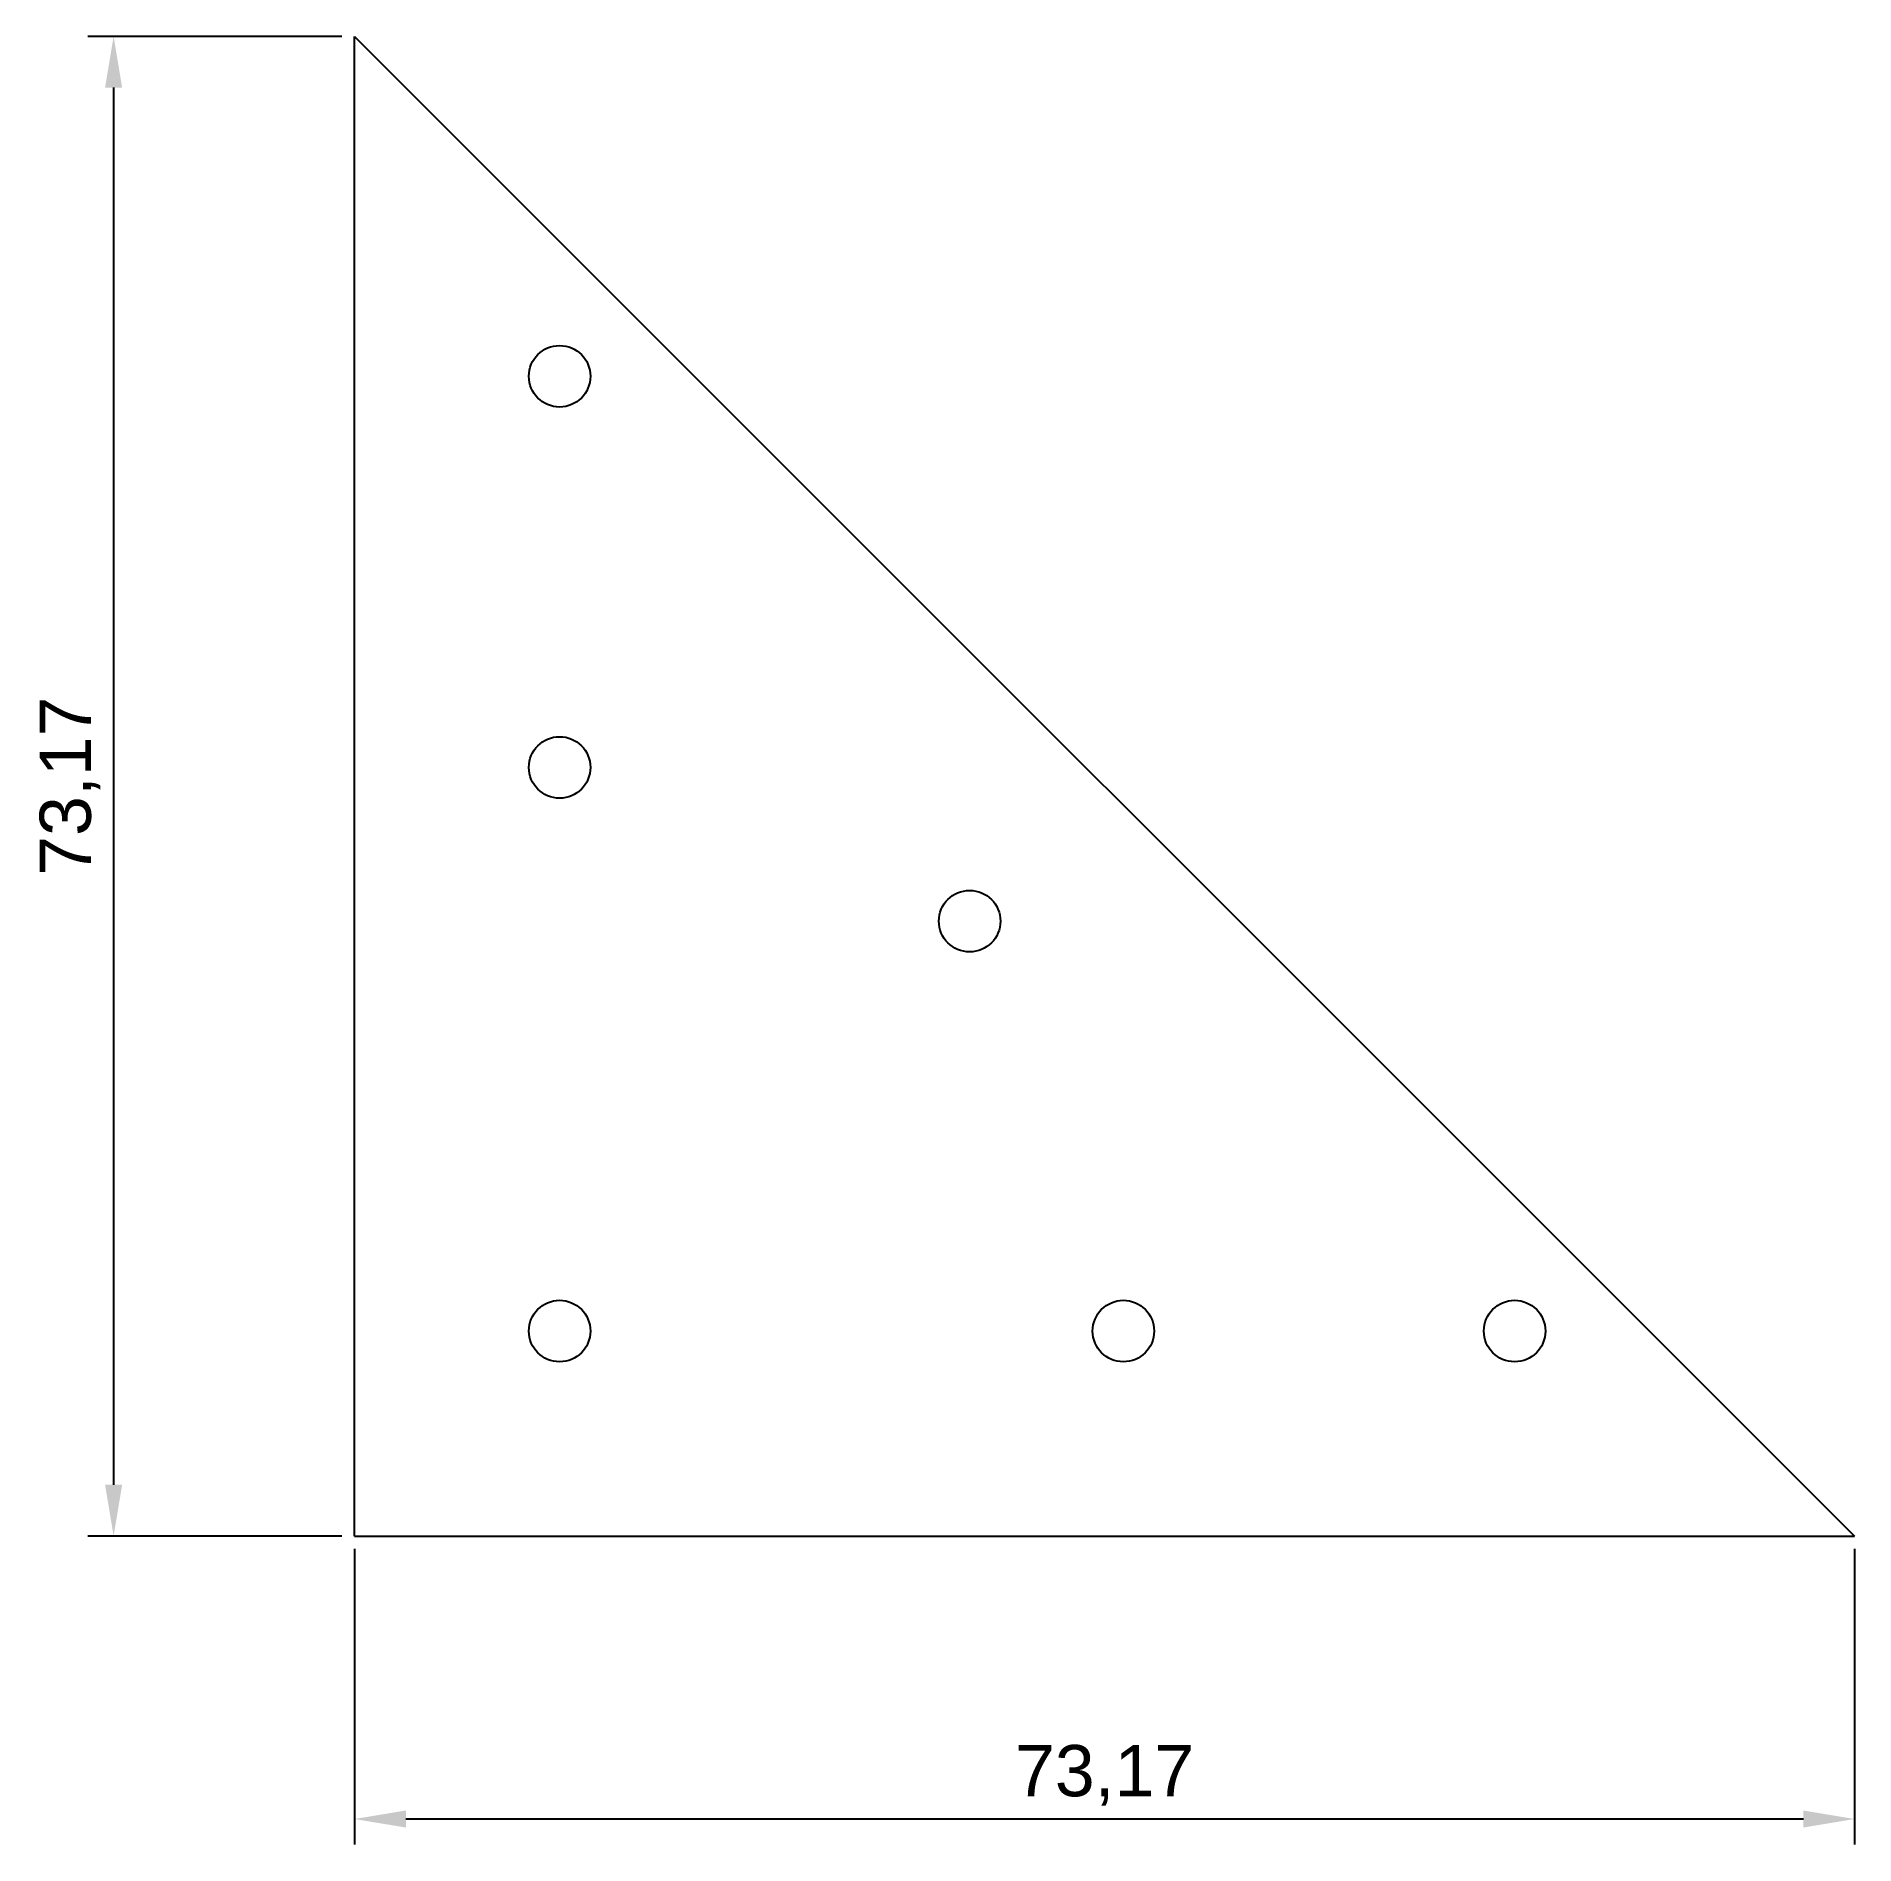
# Model space of a CAD drawing. Header units: millimetres. Extents: x 1828.5 to 1917.2, y 1651.2 to 1739.4.
import ezdxf

# ---------------------------------------------------------------- set-up
doc = ezdxf.new("R2010")
doc.units = ezdxf.units.MM
doc.styles.get("Standard").update_dxf_attribs({"font": 'arial.ttf'})
doc.dimstyles.new('ISO-25', dxfattribs={"dimtxt": 2.5, "dimasz": 2.5, "dimexe": 1.25, "dimexo": 0.625, "dimtad": 1, "dimtxsty": 'Standard', "dimcen": 2.5, "dimadec": 0, "dimazin": 0, "dimtfac": 1, "dimtmove": 0, "dimatfit": 3, "dimfxl": 1, "dimarcsym": 0})

# ---------------------------------------------------------------- blocks, each defined once
blk = doc.blocks.new('*D8')
at = {"color": 0, "lineweight": -2, "transparency": 16777216}
for p, q in [((1844.048, 1665.609), (1844.048, 1651.176)), ((1917.218, 1665.609), (1917.218, 1651.176)), ((1914.718, 1652.426), (1846.548, 1652.426))]:
    blk.add_line(p, q, dxfattribs=at)
at = {"color": 0, "transparency": 16777216}
for points in [[(1846.548, 1652.843), (1846.548, 1652.01), (1844.048, 1652.426)], [(1914.718, 1652.843), (1914.718, 1652.01), (1917.218, 1652.426)]]:
    blk.add_solid(points, dxfattribs=at)
at = {"layer": 'Defpoints', "color": 0, "transparency": 16777216}
for p in [(1844.048, 1666.234), (1917.218, 1666.234), (1844.048, 1652.426)]:
    blk.add_point(p, dxfattribs=at)
at = {"color": 0, "transparency": 16777216, "insert": (1880.633, 1654.554), "char_height": 2.5, "attachment_point": 5}
blk.add_mtext('73,17', dxfattribs=at)
blk = doc.blocks.new('*D9')
at = {"color": 0, "lineweight": -2, "transparency": 16777216}
for p, q in [((1843.423, 1739.404), (1831.041, 1739.404)), ((1832.291, 1736.904), (1832.291, 1668.734)), ((1843.423, 1666.234), (1831.041, 1666.234))]:
    blk.add_line(p, q, dxfattribs=at)
at = {"color": 0, "transparency": 16777216}
for points in [[(1831.874, 1736.904), (1832.708, 1736.904), (1832.291, 1739.404)], [(1831.874, 1668.734), (1832.708, 1668.734), (1832.291, 1666.234)]]:
    blk.add_solid(points, dxfattribs=at)
at = {"layer": 'Defpoints', "color": 0, "transparency": 16777216}
for p in [(1844.048, 1739.404), (1832.291, 1666.234), (1844.048, 1666.234)]:
    blk.add_point(p, dxfattribs=at)
at = {"color": 0, "transparency": 16777216, "insert": (1830.164, 1702.819), "char_height": 2.5, "attachment_point": 5, "rotation": 90}
blk.add_mtext('73,17', dxfattribs=at)

msp = doc.modelspace()

# ---------------------------------------------------------------- linework, layer by layer
for p, q in [((1844.048, 1666.234), (1844.048, 1739.404)), ((1844.048, 1739.404), (1917.218, 1666.234)), ((1844.048, 1691.234), (1844.048, 1716.234)), ((1844.048, 1666.234), (1844.048, 1691.234)), ((1844.048, 1666.234), (1917.218, 1666.234)), ((1844.048, 1666.234), (1869.048, 1666.234)), ((1844.048, 1666.234), (1851.118, 1666.234)), ((1869.048, 1666.234), (1894.048, 1666.234))]:
    msp.add_line(p, q)
for centre in [(1854.048, 1722.819), (1854.048, 1703.734), (1874.048, 1696.234), (1854.048, 1676.234), (1881.548, 1676.234), (1900.633, 1676.234)]:
    msp.add_circle(centre, 1.5)

# ---------------------------------------------------------------- dimensions: what is measured, and where the dimension line sits
dim = msp.add_linear_dim(base=(1832.291, 1666.234), p1=(1844.048, 1739.404), p2=(1844.048, 1666.234), angle=90, dimstyle='ISO-25')
dim.commit()
dim.dimension.update_dxf_attribs({"geometry": '*D9', "text_midpoint": (1830.164, 1702.819)})
dim = msp.add_linear_dim(base=(1844.048, 1652.426), p1=(1917.218, 1666.234), p2=(1844.048, 1666.234), dimstyle='ISO-25')
dim.commit()
dim.dimension.update_dxf_attribs({"geometry": '*D8', "text_midpoint": (1880.633, 1654.554)})

doc.saveas('drawing.dxf')
